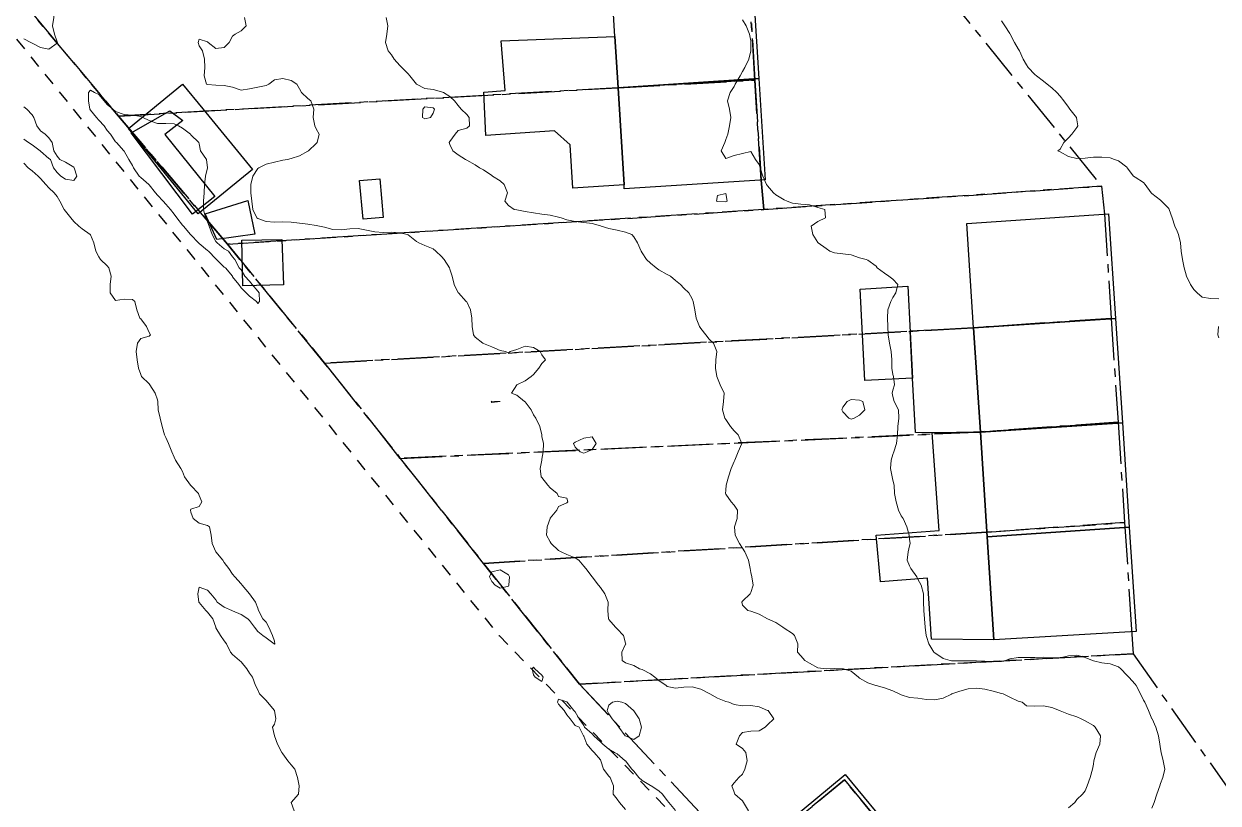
# Model space of a CAD drawing. Header units: centimetres. Extents: x 0 to 642158, y -847 to 649707.
# Drawn here: x 616585.8 to 616657.2, y 620797.7 to 620844.4 of the extents above; entities that cross this region are included whole.
import ezdxf

# ---------------------------------------------------------------- set-up
doc = ezdxf.new("R2010")
doc.units = ezdxf.units.CM
doc.header["$MEASUREMENT"] = 0
doc.linetypes.add('CENTERX2', pattern=[4, 2.5, -0.5, 0.5, -0.5])
doc.linetypes.add('JIS_02_0.7', pattern=[1.35, 0.75, -0.6])
doc.layers.add('SPW_batiments', color=7, linetype='Continuous')
doc.layers.add('SPW_parcellaire cadastral', color=7, linetype='CENTERX2', lineweight=25, true_color=0xff0542)
doc.layers.add('WAL_parcellaire agricole', color=7, linetype='JIS_02_0.7', lineweight=25)
doc.layers.add('WAL_topographie 0.5', color=253, linetype='Continuous', lineweight=20)

msp = doc.modelspace()

# ---------------------------------------------------------------- linework, layer by layer
at = {"layer": 'SPW_batiments'}
for points in [[(616629.723, 620841.085), (616621.31, 620840.533), (616621.123, 620843.608), (616620.92, 620846.933), (616629.33, 620847.434), (616629.723, 620841.085)], [(616621.31, 620840.533), (616621.667, 620834.716), (616618.598, 620834.532), (616618.448, 620837.116), (616617.514, 620837.966), (616613.398, 620837.681), (616613.281, 620840.265), (616614.547, 620840.365), (616614.313, 620843.348), (616621.123, 620843.608), (616621.31, 620840.533)], [(616596.461, 620839.269), (616599.432, 620835.634), (616596.193, 620832.985), (616592.01, 620838.105), (616595.25, 620840.751), (616596.461, 620839.269)], [(616630.098, 620835.017), (616621.681, 620834.482), (616621.667, 620834.716), (616621.31, 620840.533), (616629.723, 620841.085), (616630.098, 620835.017)], [(616595.264, 620838.579), (616594.198, 620837.729), (616597.181, 620834.029), (616595.848, 620832.963), (616592.181, 620837.829), (616594.498, 620839.146), (616595.264, 620838.579)], [(616607.248, 620832.765), (616606.048, 620832.664), (616605.848, 620834.98), (616607.048, 620835.08), (616607.248, 620832.765)], [(616599.582, 620831.764), (616597.299, 620831.446), (616596.598, 620832.979), (616599.164, 620833.78), (616599.582, 620831.764)], [(616651.062, 620826.732), (616642.574, 620826.165), (616642.164, 620832.419), (616650.648, 620832.986), (616651.062, 620826.732)], [(616601.282, 620828.73), (616598.865, 620828.68), (616598.799, 620831.414), (616601.199, 620831.447), (616601.282, 620828.73)], [(616638.915, 620823.151), (616636.065, 620823.018), (616635.799, 620828.484), (616638.649, 620828.651), (616638.915, 620823.151)], [(616651.476, 620820.479), (616642.984, 620819.911), (616642.574, 620826.165), (616651.062, 620826.732), (616651.476, 620820.479)], [(616638.778, 620825.978), (616642.574, 620826.165), (616642.984, 620819.911), (616640.1, 620819.869), (616639.105, 620819.908), (616638.915, 620823.151), (616638.778, 620825.978)], [(616643.393, 620813.657), (616643.797, 620807.493), (616640.051, 620807.535), (616639.817, 620811.185), (616637.001, 620810.968), (616636.75, 620813.751), (616640.516, 620814.035), (616640.1, 620819.869), (616642.984, 620819.911), (616643.393, 620813.657)], [(616651.888, 620814.225), (616643.393, 620813.657), (616642.984, 620819.911), (616651.476, 620820.479), (616651.888, 620814.225)], [(616652.301, 620807.986), (616643.797, 620807.493), (616643.393, 620813.657), (616651.888, 620814.225), (616652.301, 620807.986)], [(616637.818, 620795.868), (616632.803, 620791.684), (616629.869, 620795.251), (616634.885, 620799.418), (616637.818, 620795.868)]]:
    msp.add_lwpolyline(points, dxfattribs=at)
at = {"layer": 'SPW_parcellaire cadastral'}
for points in [[(616519.586, 620926.023), (616526.18, 620918.693), (616531.14, 620912.204), (616536.8, 620905.074), (616542.757, 620897.856), (616548.14, 620891.592), (616554.29, 620884.411), (616559.209, 620878.191), (616564.044, 620872.091), (616568.661, 620866.259), (616574.847, 620858.87), (616581.163, 620851.043), (616586.147, 620845.111), (616591.413, 620838.84), (616597.939, 620831.165), (616603.753, 620824.058), (616608.28, 620818.35), (616613.251, 620812.065), (616619.002, 620804.831), (616628.934, 620794.239)], [(616629.494, 620840.995), (616629.101, 620847.367), (616628.723, 620853.501), (616628.324, 620859.968), (616628.207, 620861.871), (616650.229, 620834.644), (616630.034, 620833.247), (616629.863, 620835.001), (616629.494, 620840.995)], [(616629.494, 620840.995), (616621.311, 620840.532), (616591.413, 620838.84), (616586.147, 620845.111), (616620.922, 620846.882), (616629.101, 620847.367), (616629.494, 620840.995)], [(616629.494, 620840.995), (616629.863, 620835.001), (616630.034, 620833.247), (616597.939, 620831.165), (616591.413, 620838.84), (616621.311, 620840.532), (616629.494, 620840.995)], [(616650.812, 620826.731), (616642.574, 620826.164), (616603.753, 620824.058), (616597.939, 620831.165), (616630.034, 620833.247), (616650.229, 620834.644), (616650.404, 620832.968), (616650.812, 620826.731)], [(616650.812, 620826.731), (616651.219, 620820.514), (616642.982, 620819.934), (616608.28, 620818.35), (616603.753, 620824.058), (616642.574, 620826.164), (616650.812, 620826.731)], [(616613.251, 620812.065), (616608.28, 620818.35), (616642.982, 620819.934), (616651.219, 620820.514), (616651.612, 620814.503), (616643.376, 620813.929), (616613.251, 620812.065)], [(616613.251, 620812.065), (616643.376, 620813.929), (616651.612, 620814.503), (616652.031, 620808.103), (616652.117, 620806.656), (616619.002, 620804.831), (616613.251, 620812.065)], [(616662.099, 620770.77), (616631.968, 620791.501), (616628.934, 620794.239), (616619.002, 620804.831), (616652.117, 620806.656), (616660.862, 620794.237), (616662.099, 620770.77)], [(616630.207, 620795.288), (616634.859, 620799.1), (616637.409, 620795.987), (616632.778, 620792.168), (616630.207, 620795.288)], [(616630.207, 620795.288), (616632.778, 620792.168), (616637.409, 620795.987), (616634.859, 620799.1), (616630.207, 620795.288)]]:
    msp.add_lwpolyline(points, dxfattribs=at)
at = {"layer": 'WAL_parcellaire agricole'}
msp.add_lwpolyline([(616522.872, 620919.836), (616570.045, 620862.342), (616614.184, 620807.747), (616630.186, 620791.249), (616643.887, 620779.851), (616659.086, 620770.25), (616672.756, 620763.502), (616687.347, 620758.574), (616702.897, 620754.946), (616721.847, 620753.578), (616739.047, 620754.39), (616761.889, 620757.698), (616804.495, 620698.671), (616831, 620661.774), (616849.652, 620636.377), (616803.656, 620609.121), (616749.161, 620575.115), (616713.413, 620554.761), (616697.581, 620546.526), (616688.913, 620558.859), (616551.728, 620726.674), (616446.381, 620851.161), (616490.176, 620891.332), (616522.872, 620919.836)], dxfattribs=at)
at = {"layer": 'WAL_topographie 0.5'}
for points in [[(616585.75, 620847.656), (616586.143, 620847.25), (616586.25, 620847.032), (616586.464, 620846.75), (616586.719, 620846.25), (616586.75, 620846.195), (616587.205, 620845.75), (616587.25, 620845.65), (616587.517, 620845.25), (616587.55, 620844.75), (616587.466, 620844.25), (616587.595, 620843.75), (616587.75, 620843.291), (616587.769, 620843.25)], [(616598.964, 620844.75), (616599.058, 620844.25), (616598.75, 620843.942), (616598.393, 620843.75), (616598.25, 620843.625), (616598.05, 620843.25), (616597.75, 620842.95), (616597.25, 620842.889), (616596.786, 620843.25), (616596.75, 620843.292), (616596.25, 620843.45), (616596.196, 620843.25), (616596.25, 620843.05), (616596.45, 620842.75), (616596.559, 620842.25), (616596.594, 620841.75), (616596.552, 620841.25), (616596.693, 620840.75), (616596.75, 620840.725), (616597.25, 620840.691), (616597.75, 620840.674), (616598.25, 620840.564), (616598.75, 620840.397), (616599.25, 620840.472), (616599.75, 620840.579), (616600.25, 620840.68), (616600.406, 620840.75), (616600.75, 620841), (616601.25, 620841.086), (616601.75, 620840.973), (616602.088, 620840.75), (616602.25, 620840.477), (616602.375, 620840.25), (616602.75, 620839.893), (616602.926, 620839.75), (616603.114, 620839.25), (616603.06, 620838.75), (616603.161, 620838.25), (616603.25, 620838.068), (616603.417, 620837.75), (616603.308, 620837.25), (616603.25, 620837.202), (616602.783, 620836.75), (616602.75, 620836.731), (616602.25, 620836.47), (616601.75, 620836.308), (616601.526, 620836.25), (616601.25, 620836.196), (616600.75, 620836.083), (616600.25, 620835.955), (616599.825, 620835.75), (616599.75, 620835.693), (616599.447, 620835.25), (616599.336, 620834.75), (616599.339, 620834.25), (616599.387, 620833.75), (616599.466, 620833.25), (616599.702, 620832.75), (616599.75, 620832.712), (616600.25, 620832.534), (616600.75, 620832.498), (616601.25, 620832.508), (616601.75, 620832.497), (616602.25, 620832.434), (616602.75, 620832.36), (616603.25, 620832.297), (616603.45, 620832.25), (616603.75, 620832.19), (616604.25, 620832.044), (616604.75, 620832.021), (616605.25, 620832.089), (616605.75, 620832.105), (616606.25, 620832.017), (616606.75, 620831.905), (616607.25, 620831.877), (616607.75, 620831.887), (616608.25, 620831.856), (616608.717, 620831.75), (616608.75, 620831.731), (616609.25, 620831.328), (616609.388, 620831.25), (616609.75, 620831.093), (616610.25, 620830.889), (616610.407, 620830.75), (616610.75, 620830.442), (616610.897, 620830.25), (616611.23, 620829.75), (616611.25, 620829.683), (616611.388, 620829.25), (616611.503, 620828.75), (616611.75, 620828.264), (616611.76, 620828.25), (616612.228, 620827.75), (616612.25, 620827.714), (616612.47, 620827.25), (616612.554, 620826.75), (616612.569, 620826.25), (616612.651, 620825.75), (616612.75, 620825.608), (616613.213, 620825.25), (616613.25, 620825.228), (616613.75, 620825.032), (616614.25, 620824.815), (616614.568, 620824.75), (616614.75, 620824.673), (616614.855, 620824.75), (616615.25, 620824.877), (616615.75, 620825.062), (616616.25, 620824.99), (616616.639, 620824.75), (616616.75, 620824.55), (616616.971, 620824.25), (616616.75, 620824.036), (616616.568, 620823.75), (616616.25, 620823.361), (616616.103, 620823.25), (616615.75, 620822.989), (616615.25, 620822.75), (616615.25, 620822.75), (616614.925, 620822.25), (616615.25, 620822.127), (616615.715, 620821.75), (616615.75, 620821.731), (616616.104, 620821.25), (616616.25, 620820.963), (616616.397, 620820.75), (616616.627, 620820.25), (616616.737, 620819.75), (616616.75, 620819.667), (616616.854, 620819.25), (616616.825, 620818.75), (616616.75, 620818.306), (616616.743, 620818.25), (616616.652, 620817.75), (616616.703, 620817.25), (616616.75, 620817.197), (616617.112, 620816.75), (616617.25, 620816.588), (616617.659, 620816.25), (616617.75, 620816.074), (616618.25, 620815.964), (616618.308, 620815.75), (616618.25, 620815.685), (616617.75, 620815.46), (616617.652, 620815.25), (616617.25, 620814.765), (616617.241, 620814.75), (616617.058, 620814.25), (616617.033, 620813.75), (616617.25, 620813.344), (616617.303, 620813.25), (616617.75, 620812.845), (616617.908, 620812.75), (616618.25, 620812.604), (616618.75, 620812.398), (616618.956, 620812.25), (616619.25, 620811.907), (616619.379, 620811.75), (616619.75, 620811.25), (616619.75, 620811.25), (616620.142, 620810.75), (616620.25, 620810.614), (616620.511, 620810.25), (616620.718, 620809.75), (616620.704, 620809.25), (616620.731, 620808.75), (616620.75, 620808.713), (616621.154, 620808.25), (616621.25, 620808.152), (616621.635, 620807.75), (616621.75, 620807.292), (616621.764, 620807.25), (616621.75, 620807.228), (616621.53, 620806.75), (616621.552, 620806.25), (616621.75, 620806.116), (616622.25, 620805.946), (616622.587, 620805.75), (616622.75, 620805.706), (616623.25, 620805.455), (616623.502, 620805.25), (616623.75, 620805.057), (616624.192, 620804.75), (616624.25, 620804.704), (616624.75, 620804.595), (616625.25, 620804.655), (616625.75, 620804.668), (616626.25, 620804.526), (616626.75, 620804.272), (616626.792, 620804.25), (616627.25, 620803.997), (616627.75, 620803.806), (616627.942, 620803.75), (616628.25, 620803.612), (616628.75, 620803.538), (616629.25, 620803.556), (616629.75, 620803.469), (616630.25, 620803.261), (616630.281, 620803.25), (616630.625, 620802.75), (616630.25, 620802.397), (616630.103, 620802.25), (616629.75, 620802.036), (616629.25, 620802.02), (616628.75, 620801.938), (616628.567, 620801.75), (616628.37, 620801.25), (616628.75, 620800.986), (616628.948, 620800.75), (616629.026, 620800.25), (616628.897, 620799.75), (616628.75, 620799.447), (616628.542, 620799.25), (616628.25, 620798.932), (616628.117, 620798.75), (616628.25, 620798.375), (616628.301, 620798.25), (616628.75, 620797.852), (616628.816, 620797.75), (616629.105, 620797.25)], [(616607.437, 620844.75), (616607.539, 620844.25), (616607.477, 620843.75), (616607.394, 620843.25), (616607.56, 620842.75), (616607.75, 620842.506), (616607.906, 620842.25), (616608.25, 620841.871), (616608.371, 620841.75), (616608.75, 620841.371), (616608.851, 620841.25), (616609.25, 620840.75), (616609.25, 620840.75), (616609.75, 620840.496), (616610.25, 620840.439), (616610.75, 620840.292), (616610.871, 620840.25), (616611.25, 620840.006), (616611.524, 620839.75), (616611.75, 620839.478), (616611.917, 620839.25), (616612.25, 620838.93), (616612.393, 620838.75), (616612.409, 620838.25), (616612.25, 620838.115), (616611.75, 620837.976), (616611.552, 620837.75), (616611.25, 620837.311), (616611.21, 620837.25), (616611.25, 620837.139), (616611.413, 620836.75), (616611.75, 620836.516), (616612.184, 620836.25), (616612.25, 620836.199), (616612.75, 620835.917), (616613.009, 620835.75), (616613.25, 620835.613), (616613.75, 620835.278), (616613.8, 620835.25), (616614.25, 620834.969), (616614.5, 620834.75), (616614.699, 620834.25), (616614.542, 620833.75), (616614.75, 620833.487), (616615.096, 620833.25), (616615.25, 620833.232), (616615.75, 620833.136), (616616.25, 620833.044), (616616.75, 620832.973), (616617.25, 620832.904), (616617.75, 620832.791), (616617.897, 620832.75), (616618.25, 620832.636), (616618.75, 620832.52), (616619.25, 620832.471), (616619.75, 620832.404), (616620.25, 620832.261), (616620.303, 620832.25), (616620.75, 620832.119), (616621.25, 620832.014), (616621.75, 620831.893), (616622.133, 620831.75), (616622.25, 620831.605), (616622.475, 620831.25), (616622.689, 620830.75), (616622.75, 620830.65), (616623.009, 620830.25), (616623.25, 620830.044), (616623.58, 620829.75), (616623.75, 620829.644), (616624.25, 620829.353), (616624.436, 620829.25), (616624.75, 620829.004), (616625.05, 620828.75), (616625.25, 620828.546), (616625.541, 620828.25), (616625.75, 620827.891), (616625.809, 620827.75), (616625.896, 620827.25), (616625.979, 620826.75), (616626.174, 620826.25), (616626.25, 620826.115), (616626.552, 620825.75), (616626.75, 620825.483), (616627.02, 620825.25), (616627.219, 620824.75), (616627.15, 620824.25), (616627.141, 620823.75), (616627.216, 620823.25), (616627.25, 620823.155), (616627.423, 620822.75), (616627.652, 620822.25), (616627.608, 620821.75), (616627.556, 620821.25), (616627.696, 620820.75), (616627.75, 620820.671), (616628.026, 620820.25), (616628.25, 620819.99), (616628.495, 620819.75), (616628.703, 620819.25), (616628.5, 620818.75), (616628.289, 620818.25), (616628.25, 620818.163), (616628.077, 620817.75), (616627.914, 620817.25), (616627.777, 620816.75), (616627.75, 620816.45), (616627.734, 620816.25), (616627.75, 620816.212), (616628.066, 620815.75), (616628.25, 620815.556), (616628.443, 620815.25), (616628.435, 620814.75), (616628.271, 620814.25), (616628.32, 620813.75), (616628.571, 620813.25), (616628.75, 620812.97), (616628.895, 620812.75), (616629.102, 620812.25), (616629.208, 620811.75), (616629.25, 620811.516), (616629.312, 620811.25), (616629.393, 620810.75), (616629.25, 620810.322), (616629.217, 620810.25), (616628.75, 620809.793), (616628.702, 620809.75), (616628.75, 620809.568), (616629.068, 620809.25), (616629.25, 620809.205), (616629.75, 620809.024), (616630.25, 620808.75), (616630.25, 620808.75), (616630.75, 620808.529), (616631.172, 620808.25), (616631.25, 620808.184), (616631.75, 620807.859), (616631.865, 620807.75), (616632.062, 620807.25), (616632.033, 620806.75), (616632.25, 620806.525), (616632.476, 620806.25), (616632.75, 620806.083), (616633.25, 620805.82), (616633.75, 620805.75), (616634.25, 620805.781), (616634.75, 620805.76), (616634.8, 620805.75), (616635.25, 620805.609), (616635.684, 620805.25), (616635.75, 620805.198), (616636.25, 620804.914), (616636.73, 620804.75), (616636.75, 620804.745), (616637.25, 620804.609), (616637.75, 620804.433), (616638.117, 620804.25), (616638.25, 620804.191), (616638.75, 620804.045), (616639.25, 620804.002), (616639.75, 620803.925), (616640.25, 620803.897), (616640.75, 620803.998), (616641.25, 620804.236), (616641.275, 620804.25), (616641.75, 620804.419), (616642.25, 620804.548), (616642.75, 620804.593), (616643.25, 620804.526), (616643.75, 620804.41), (616644.25, 620804.28), (616644.346, 620804.25), (616644.75, 620804.06), (616645.25, 620803.811), (616645.491, 620803.75), (616645.75, 620803.538), (616646.25, 620803.517), (616646.75, 620803.537), (616647.25, 620803.435), (616647.715, 620803.25), (616647.75, 620803.232), (616648.25, 620803.04), (616648.75, 620802.873), (616649.017, 620802.75), (616649.25, 620802.642), (616649.75, 620802.352), (616649.859, 620802.25), (616650.179, 620801.75), (616650.133, 620801.25), (616649.914, 620800.75), (616649.775, 620800.25), (616649.75, 620800.05), (616649.682, 620799.75), (616649.542, 620799.25), (616649.375, 620798.75), (616649.25, 620798.458), (616649.094, 620798.25), (616648.75, 620797.926), (616648.639, 620797.75), (616648.25, 620797.422)], [(616628.75, 620844.607), (616628.977, 620844.25), (616629.17, 620843.75), (616629.25, 620843.35), (616629.259, 620843.25), (616629.25, 620842.75), (616629.25, 620842.75), (616629.125, 620842.25), (616628.893, 620841.75), (616628.75, 620841.5), (616628.607, 620841.25), (616628.321, 620840.75), (616628.25, 620840.607), (616628.023, 620840.25), (616627.85, 620839.75), (616627.977, 620839.25), (616628.05, 620838.75), (616627.975, 620838.25), (616627.875, 620837.75), (616627.75, 620837.438), (616627.687, 620837.25), (616627.485, 620836.75), (616627.75, 620836.3), (616628.25, 620836.487), (616628.75, 620836.6), (616629.25, 620836.725), (616629.529, 620836.25), (616629.75, 620835.937), (616629.807, 620835.75), (616629.966, 620835.25), (616630.179, 620834.75), (616630.25, 620834.655), (616630.597, 620834.25), (616630.75, 620834.131), (616631.25, 620833.823), (616631.417, 620833.75), (616631.75, 620833.623), (616632.25, 620833.564), (616632.75, 620833.519), (616633.25, 620833.373), (616633.683, 620833.25), (616633.708, 620832.75), (616633.25, 620832.521), (616632.868, 620832.25), (616632.954, 620831.75), (616633.25, 620831.279), (616633.272, 620831.25), (616633.75, 620830.906), (616633.967, 620830.75), (616634.25, 620830.652), (616634.75, 620830.598), (616635.25, 620830.536), (616635.75, 620830.358), (616636.15, 620830.25), (616636.25, 620830.217), (616636.75, 620829.861), (616636.807, 620829.75), (616637.25, 620829.427), (616637.5, 620829.25), (616637.75, 620829.069), (616638.05, 620828.75), (616637.929, 620828.25), (616637.75, 620827.987), (616637.621, 620827.75), (616637.451, 620827.25), (616637.428, 620826.75), (616637.446, 620826.25), (616637.475, 620825.75), (616637.55, 620825.25), (616637.65, 620824.75), (616637.677, 620824.25), (616637.684, 620823.75), (616637.75, 620823.375), (616637.777, 620823.25), (616637.85, 620822.75), (616637.75, 620822.427), (616637.703, 620822.25), (616637.75, 620822.05), (616637.835, 620821.75), (616638.078, 620821.25), (616638.108, 620820.75), (616638.054, 620820.25), (616638.022, 620819.75), (616637.971, 620819.25), (616637.81, 620818.75), (616637.75, 620818.589), (616637.644, 620818.25), (616637.613, 620817.75), (616637.706, 620817.25), (616637.75, 620817.036), (616637.827, 620816.75), (616637.852, 620816.25), (616637.942, 620815.75), (616638.076, 620815.25), (616638.25, 620814.902), (616638.356, 620814.75), (616638.578, 620814.25), (616638.713, 620813.75), (616638.75, 620813.519), (616638.788, 620813.25), (616638.75, 620813.12), (616638.665, 620812.75), (616638.597, 620812.25), (616638.75, 620811.925), (616638.831, 620811.75), (616639.174, 620811.25), (616639.25, 620811.118), (616639.449, 620810.75), (616639.575, 620810.25), (616639.59, 620809.75), (616639.596, 620809.25), (616639.641, 620808.75), (616639.674, 620808.25), (616639.731, 620807.75), (616639.75, 620807.681), (616639.909, 620807.25), (616640.2, 620806.75), (616640.25, 620806.703), (616640.75, 620806.377), (616641.18, 620806.25), (616641.25, 620806.234), (616641.75, 620806.222), (616642.25, 620806.236), (616642.75, 620806.239), (616643.25, 620806.213), (616643.75, 620806.162), (616644.25, 620806.186), (616644.487, 620806.25), (616644.75, 620806.343), (616645.25, 620806.425), (616645.75, 620806.424), (616646.25, 620806.438), (616646.75, 620806.449), (616647.25, 620806.407), (616647.75, 620806.416), (616648.25, 620806.532), (616648.75, 620806.578), (616649.25, 620806.424), (616649.693, 620806.25), (616649.75, 620806.229), (616650.25, 620806.113), (616650.75, 620806.059), (616651.25, 620805.881), (616651.376, 620805.75), (616651.75, 620805.38), (616651.869, 620805.25), (616652.25, 620804.829), (616652.306, 620804.75), (616652.572, 620804.25), (616652.75, 620803.881), (616652.82, 620803.75), (616653.049, 620803.25), (616653.25, 620802.758), (616653.253, 620802.75), (616653.47, 620802.25), (616653.63, 620801.75), (616653.712, 620801.25), (616653.75, 620800.972), (616653.793, 620800.75), (616653.925, 620800.25), (616654.01, 620799.75), (616653.896, 620799.25), (616653.75, 620798.879), (616653.715, 620798.75), (616653.548, 620798.25), (616653.376, 620797.75), (616653.25, 620797.407)], [(616644.25, 620844.55), (616644.441, 620844.25), (616644.75, 620843.778), (616644.765, 620843.75), (616645.016, 620843.25), (616645.25, 620842.871), (616645.315, 620842.75), (616645.546, 620842.25), (616645.75, 620841.917), (616645.838, 620841.75), (616646.25, 620841.321), (616646.335, 620841.25), (616646.75, 620840.923), (616646.987, 620840.75), (616647.25, 620840.537), (616647.55, 620840.25), (616647.75, 620840.041), (616647.966, 620839.75), (616648.25, 620839.375), (616648.336, 620839.25), (616648.726, 620838.75), (616648.75, 620838.607), (616648.807, 620838.25), (616648.75, 620838.154), (616648.458, 620837.75), (616648.25, 620837.547), (616647.975, 620837.25), (616647.75, 620836.859), (616647.618, 620836.75), (616647.75, 620836.694), (616648.25, 620836.423), (616648.75, 620836.293), (616649.25, 620836.313), (616649.75, 620836.376), (616650.25, 620836.388), (616650.75, 620836.331), (616651.012, 620836.25), (616651.25, 620836.164), (616651.75, 620835.773), (616651.77, 620835.75), (616652.137, 620835.25), (616652.25, 620835.18), (616652.75, 620834.855), (616652.843, 620834.75), (616653.209, 620834.25), (616653.25, 620834.207), (616653.75, 620833.811), (616653.824, 620833.75), (616654.25, 620833.298), (616654.278, 620833.25), (616654.455, 620832.75), (616654.626, 620832.25), (616654.75, 620831.957), (616654.836, 620831.75), (616654.946, 620831.25), (616655.002, 620830.75), (616655.067, 620830.25), (616655.17, 620829.75), (616655.25, 620829.476), (616655.32, 620829.25), (616655.545, 620828.75), (616655.75, 620828.455), (616655.951, 620828.25), (616656.25, 620828), (616656.75, 620827.913), (616657.25, 620827.909)], [(616587.769, 620843.25), (616587.75, 620843.196), (616587.25, 620842.838), (616586.75, 620842.954), (616586.25, 620843.203), (616586.176, 620843.25), (616585.75, 620843.467)], [(616599.863, 620827.75), (616599.75, 620827.621), (616599.672, 620827.75), (616599.25, 620828.068), (616599.066, 620828.25), (616598.75, 620828.566), (616598.613, 620828.75), (616598.25, 620829.224), (616598.234, 620829.25), (616597.814, 620829.75), (616597.75, 620829.79), (616597.29, 620830.25), (616597.25, 620830.285), (616596.804, 620830.75), (616596.75, 620830.793), (616596.25, 620831.205), (616596.203, 620831.25), (616595.75, 620831.726), (616595.729, 620831.75), (616595.299, 620832.25), (616595.25, 620832.306), (616594.913, 620832.75), (616594.75, 620832.963), (616594.536, 620833.25), (616594.25, 620833.563), (616594.087, 620833.75), (616593.75, 620834.11), (616593.635, 620834.25), (616593.25, 620834.727), (616593.226, 620834.75), (616592.75, 620835.162), (616592.663, 620835.25), (616592.316, 620835.75), (616592.25, 620835.877), (616592.046, 620836.25), (616591.75, 620836.742), (616591.743, 620836.75), (616591.294, 620837.25), (616591.25, 620837.302), (616590.933, 620837.75), (616590.75, 620837.971), (616590.561, 620838.25), (616590.25, 620838.601), (616590.101, 620838.75), (616589.75, 620839.185), (616589.708, 620839.25), (616589.617, 620839.75), (616589.63, 620840.25), (616589.75, 620840.399), (616589.98, 620840.25), (616590.25, 620840.135), (616590.557, 620839.75), (616590.75, 620839.538), (616591.085, 620839.25), (616591.25, 620839.11), (616591.75, 620838.926), (616592.25, 620838.891), (616592.75, 620838.807), (616592.881, 620838.75), (616593.25, 620838.57), (616593.75, 620838.394), (616594.25, 620838.395), (616594.75, 620838.376), (616595, 620838.25), (616595.25, 620838.107), (616595.734, 620837.75), (616595.75, 620837.713), (616596.231, 620837.25), (616596.25, 620837.187), (616596.333, 620836.75), (616596.675, 620836.25), (616596.741, 620835.75), (616596.62, 620835.25), (616596.569, 620834.75), (616596.54, 620834.25), (616596.504, 620833.75), (616596.514, 620833.25), (616596.621, 620832.75), (616596.75, 620832.506), (616596.85, 620832.25), (616597.025, 620831.75), (616597.25, 620831.337), (616597.323, 620831.25), (616597.75, 620830.89), (616598.003, 620830.75), (616598.25, 620830.422), (616598.38, 620830.25), (616598.645, 620829.75), (616598.75, 620829.628), (616598.969, 620829.25), (616599.25, 620828.96), (616599.423, 620828.75), (616599.75, 620828.361), (616599.841, 620828.25), (616599.863, 620827.75)], [(616585.75, 620839.39), (616585.934, 620839.25), (616586.25, 620838.917), (616586.347, 620838.75), (616586.542, 620838.25), (616586.75, 620837.956), (616587.041, 620837.75), (616587.25, 620837.541), (616587.444, 620837.25), (616587.55, 620836.75), (616587.75, 620836.45), (616587.917, 620836.25), (616588.25, 620836.076), (616588.75, 620835.787), (616588.777, 620835.75), (616588.929, 620835.25), (616588.75, 620834.987), (616588.25, 620835.067), (616587.975, 620835.25), (616587.75, 620835.454), (616587.54, 620835.75), (616587.35, 620836.25), (616587.25, 620836.3), (616586.75, 620836.736), (616586.733, 620836.75), (616586.25, 620837.122), (616586.033, 620837.25), (616585.75, 620837.46)], [(616609.75, 620838.666), (616610.092, 620838.75), (616610.25, 620839.023), (616610.326, 620839.25), (616610.25, 620839.331), (616609.75, 620839.398), (616609.634, 620839.25), (616609.606, 620838.75), (616609.75, 620838.666)], [(616585.75, 620836.031), (616586.017, 620835.75), (616586.25, 620835.553), (616586.608, 620835.25), (616586.75, 620835.101), (616587.073, 620834.75), (616587.25, 620834.55), (616587.574, 620834.25), (616587.75, 620834.025), (616587.907, 620833.75), (616588.167, 620833.25), (616588.25, 620833.143), (616588.564, 620832.75), (616588.75, 620832.53), (616589.056, 620832.25), (616589.25, 620832.081), (616589.727, 620831.75), (616589.75, 620831.722), (616589.95, 620831.25), (616590.067, 620830.75), (616590.25, 620830.408), (616590.353, 620830.25), (616590.75, 620829.867), (616590.847, 620829.75), (616590.991, 620829.25), (616590.917, 620828.75), (616590.929, 620828.25), (616591.25, 620827.8), (616591.75, 620827.872), (616592.25, 620827.866), (616592.398, 620827.75), (616592.51, 620827.25), (616592.688, 620826.75), (616592.75, 620826.712), (616593.103, 620826.25), (616593.25, 620825.893), (616593.333, 620825.75), (616593.25, 620825.659), (616592.75, 620825.523), (616592.562, 620825.25), (616592.477, 620824.75), (616592.536, 620824.25), (616592.625, 620823.75), (616592.75, 620823.375), (616592.803, 620823.25), (616593.25, 620822.803), (616593.29, 620822.75), (616593.61, 620822.25), (616593.75, 620821.861), (616593.777, 620821.75), (616593.8, 620821.25), (616593.912, 620820.75), (616594.027, 620820.25), (616594.175, 620819.75), (616594.25, 620819.607), (616594.419, 620819.25), (616594.607, 620818.75), (616594.75, 620818.417), (616594.829, 620818.25), (616595.158, 620817.75), (616595.25, 620817.566), (616595.378, 620817.25), (616595.721, 620816.75), (616595.75, 620816.724), (616596.2, 620816.25), (616596.25, 620816.125), (616596.4, 620815.75), (616596.25, 620815.477), (616595.75, 620815.306), (616595.735, 620815.25), (616595.75, 620815.125), (616595.886, 620814.75), (616596.25, 620814.464), (616596.75, 620814.333), (616596.861, 620814.25), (616596.969, 620813.75), (616597.031, 620813.25), (616597.25, 620812.75), (616597.25, 620812.75), (616597.663, 620812.25), (616597.75, 620812.11), (616598.015, 620811.75), (616598.25, 620811.417), (616598.371, 620811.25), (616598.75, 620810.833), (616598.81, 620810.75), (616599.25, 620810.25), (616599.25, 620810.25), (616599.616, 620809.75), (616599.75, 620809.383), (616599.803, 620809.25), (616600.054, 620808.75), (616600.25, 620808.536), (616600.417, 620808.25), (616600.639, 620807.75), (616600.75, 620807.417), (616600.779, 620807.25), (616600.75, 620807.228), (616600.724, 620807.25), (616600.25, 620807.61), (616600.055, 620807.75), (616599.75, 620807.979), (616599.547, 620808.25), (616599.25, 620808.646), (616599.154, 620808.75), (616598.75, 620809.006), (616598.25, 620809.229), (616598.197, 620809.25), (616597.75, 620809.448), (616597.331, 620809.75), (616597.25, 620809.875), (616596.938, 620810.25), (616596.75, 620810.455), (616596.25, 620810.639), (616596.169, 620810.25), (616596.234, 620809.75), (616596.25, 620809.725), (616596.638, 620809.25), (616596.75, 620809.152), (616597.058, 620808.75), (616597.235, 620808.25), (616597.25, 620808.209), (616597.524, 620807.75), (616597.75, 620807.424), (616597.875, 620807.25), (616598.125, 620806.75), (616598.25, 620806.613), (616598.652, 620806.25), (616598.75, 620806.168), (616599.093, 620805.75), (616599.25, 620805.487), (616599.444, 620805.25), (616599.613, 620804.75), (616599.75, 620804.488), (616599.856, 620804.25), (616600.25, 620803.848), (616600.337, 620803.75), (616600.75, 620803.25), (616600.75, 620803.25), (616600.835, 620802.75), (616600.75, 620802.432), (616600.625, 620802.25), (616600.75, 620801.75), (616600.75, 620801.75), (616600.934, 620801.25), (616601.194, 620800.75), (616601.25, 620800.667), (616601.544, 620800.25), (616601.75, 620800), (616601.969, 620799.75), (616602.129, 620799.25), (616602.224, 620798.75), (616602.187, 620798.25), (616601.75, 620797.75), (616601.932, 620797.25)], [(616627.75, 620833.712), (616627.832, 620833.75), (616627.75, 620834.2), (616627.25, 620834.083), (616627.202, 620833.75), (616627.25, 620833.733), (616627.75, 620833.712)], [(616657.22, 620826.25), (616657.198, 620825.75), (616657.25, 620825.567)], [(616613.75, 620821.687), (616614.25, 620821.75), (616613.75, 620821.779), (616613.714, 620821.75), (616613.75, 620821.687)], [(616635.25, 620820.694), (616635.431, 620820.75), (616635.75, 620820.927), (616636.068, 620821.25), (616635.944, 620821.75), (616635.75, 620821.841), (616635.25, 620821.879), (616635.005, 620821.75), (616634.75, 620821.407), (616634.694, 620821.25), (616634.75, 620821.135), (616635.12, 620820.75), (616635.25, 620820.694)], [(616619.464, 620818.75), (616619.25, 620818.664), (616619.036, 620818.75), (616618.75, 620819.017), (616618.644, 620819.25), (616618.75, 620819.323), (616619.25, 620819.552), (616619.75, 620819.646), (616619.995, 620819.25), (616619.75, 620818.879), (616619.464, 620818.75)], [(616614.78, 620810.75), (616614.75, 620810.695), (616614.25, 620810.573), (616613.956, 620810.75), (616613.75, 620810.972), (616613.607, 620811.25), (616613.75, 620811.551), (616614.25, 620811.681), (616614.75, 620811.369), (616614.82, 620811.25), (616614.78, 620810.75)], [(616616.75, 620804.995), (616616.826, 620805.25), (616616.75, 620805.376), (616616.33, 620805.75), (616616.25, 620805.859), (616616.167, 620805.75), (616616.25, 620805.4), (616616.347, 620805.25), (616616.75, 620804.995)], [(616624.75, 620797.266), (616624.347, 620797.75), (616624.25, 620797.879), (616623.962, 620798.25), (616623.75, 620798.446), (616623.285, 620798.75), (616623.25, 620798.767), (616622.75, 620799.059), (616622.55, 620799.25), (616622.25, 620799.617), (616622.121, 620799.75), (616621.75, 620800.239), (616621.739, 620800.25), (616621.25, 620800.659), (616621.087, 620800.75), (616620.75, 620800.942), (616620.387, 620801.25), (616620.25, 620801.384), (616619.854, 620801.75), (616619.75, 620801.858), (616619.307, 620802.25), (616619.25, 620802.362), (616618.988, 620802.75), (616618.75, 620803.186), (616618.656, 620803.25), (616618.268, 620803.75), (616618.25, 620803.768), (616617.75, 620803.939), (616617.689, 620803.75), (616617.75, 620803.639), (616618.077, 620803.25), (616618.25, 620803.005), (616618.449, 620802.75), (616618.75, 620802.356), (616618.979, 620802.25), (616619.236, 620801.75), (616619.25, 620801.718), (616619.446, 620801.25), (616619.75, 620800.869), (616619.875, 620800.75), (616620.25, 620800.303), (616620.275, 620800.25), (616620.426, 620799.75), (616620.75, 620799.335), (616620.828, 620799.25), (616621.043, 620798.75), (616621.012, 620798.25), (616621.25, 620797.956), (616621.396, 620797.75), (616621.75, 620797.325)], [(616622.567, 620801.75), (616622.25, 620801.53), (616621.75, 620801.734), (616621.731, 620801.75), (616621.357, 620802.25), (616621.25, 620802.395), (616620.945, 620802.75), (616620.75, 620803.066), (616620.649, 620803.25), (616620.75, 620803.572), (616620.966, 620803.75), (616621.25, 620803.812), (616621.526, 620803.75), (616621.75, 620803.675), (616622.24, 620803.25), (616622.25, 620803.238), (616622.57, 620802.75), (616622.715, 620802.25), (616622.567, 620801.75)]]:
    msp.add_lwpolyline(points, dxfattribs=at)

doc.saveas('drawing.dxf')
